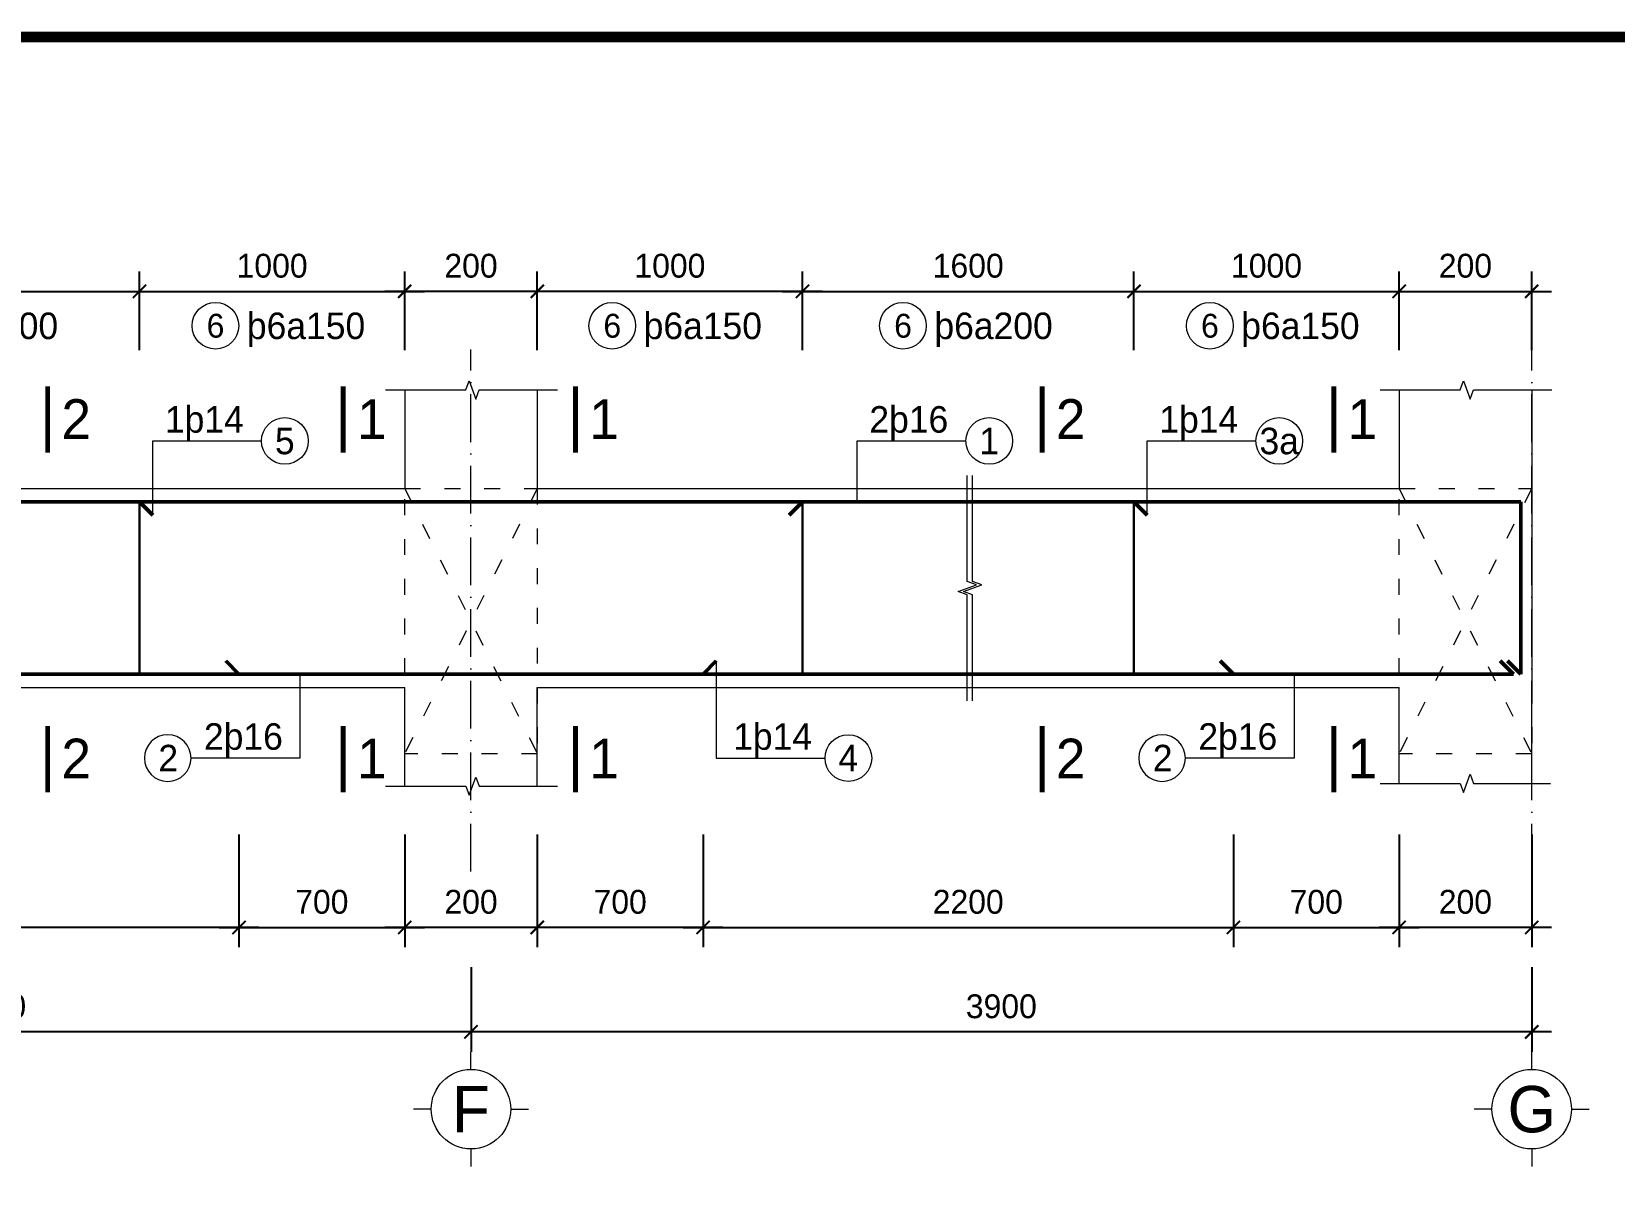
# Model space of a CAD drawing. Header units: inches. Extents: x 566748 to 757280, y 592180 to 740680.
# Drawn here: x 632567 to 644504, y 701318 to 710058 of the extents above; entities that cross this region are included whole.
import ezdxf
from ezdxf.enums import TextEntityAlignment as Align

# ---------------------------------------------------------------- set-up
doc = ezdxf.new("R2010")
doc.units = ezdxf.units.IN
doc.header["$MEASUREMENT"] = 0
doc.linetypes.add('ACAD_ISO03W100', pattern=[30, 12, -18])
doc.linetypes.add('ACAD_ISO10W100', pattern=[18, 12, -3, 0, -3])
doc.layers.add('LAYER7', color=7, linetype='Continuous')
doc.layers.add('TEXT', color=4, linetype='Continuous')
for name, color, linetype, lineweight in [('NET CB', 2, 'Continuous', 20), ('NET GHI CHU', 7, 'Continuous', 13), ('NET KICH THUOC', 9, 'Continuous', 13), ('NET THEP DAI', 3, 'Continuous', 30), ('NET THEP DOC', 1, 'Continuous', 50), ('NET TRUC', 8, 'ACAD_ISO10W100', 9)]:
    doc.layers.add(name, color=color, linetype=linetype, lineweight=lineweight)
doc.styles.add('A2', font='Fonts5.ttf', dxfattribs={"height": 600})
doc.styles.add('HELVE-KT', font='VHELVEN0.TTF')
doc.styles.add('ISO', font='Fonts5.ttf')
doc.styles.add('NHIEN', font='Fonts5.ttf', dxfattribs={"height": 0.2})
doc.styles.add('TEXT', font='Fonts5.ttf')
doc.styles.add('VNIHELVE', font='Fonts5.ttf', dxfattribs={"height": 180})
doc.dimstyles.new('M 1-20', dxfattribs={"dimscale": 100, "dimtxt": 2, "dimasz": 1, "dimexe": 1.5, "dimexo": 3, "dimgap": 1, "dimtad": 1, "dimdec": 0, "dimlfac": 0.2, "dimtxsty": 'VNIHELVE', "dimblk": 'ARCHTICK', "dimcen": 2.5, "dimdle": 1.5, "dimclrd": 256, "dimclre": 256, "dimclrt": 256, "dimadec": 0, "dimazin": 0, "dimtfac": 1, "dimtdec": 0, "dimtix": 1, "dimtmove": 0, "dimatfit": 3, "dimldrblk": 'ARCHTICK', "dimfxl": 7, "dimfxlon": 1, "dimarcsym": 1})

# ---------------------------------------------------------------- blocks, each defined once
blk = doc.blocks.new('_ArchTick')
at = {"color": 0, "linetype": 'ByBlock', "const_width": 0.15}
blk.add_lwpolyline([(-0.5, -0.5), (0.5, 0.5)], dxfattribs=at)
blk = doc.blocks.new('*D31')
at = {"layer": 'Defpoints', "color": 0}
for p in [(628381, 703301), (635881, 703301), (628381, 702513)]:
    blk.add_point(p, dxfattribs=at)
at = {"layer": 'NET KICH THUOC', "lineweight": -2}
for p, q in [((628381, 703001), (628381, 702363)), ((635881, 703001), (635881, 702363)), ((636031, 702513), (628231, 702513))]:
    blk.add_line(p, q, dxfattribs=at)
at = {"layer": 'NET KICH THUOC', "lineweight": -2, "xscale": 100, "yscale": 100, "zscale": 100, "rotation": 180}
blk.add_blockref('_ArchTick', (628381, 702513), dxfattribs=at)
at = {"layer": 'NET KICH THUOC', "lineweight": -2, "xscale": 100, "yscale": 100, "zscale": 100}
blk.add_blockref('_ArchTick', (635881, 702513), dxfattribs=at)
at = {"layer": 'NET KICH THUOC', "insert": (632131, 702705), "char_height": 180, "attachment_point": 5, "style": 'VNIHELVE'}
blk.add_mtext('3x3800', dxfattribs=at)
blk = doc.blocks.new('*D32')
at = {"layer": 'Defpoints', "color": 0}
for p in [(642881, 704388), (643881, 704388), (642881, 703301)]:
    blk.add_point(p, dxfattribs=at)
at = {"layer": 'NET KICH THUOC', "lineweight": -2}
for p, q in [((642881, 704001), (642881, 703151)), ((643881, 704001), (643881, 703151)), ((644031, 703301), (642731, 703301))]:
    blk.add_line(p, q, dxfattribs=at)
at = {"layer": 'NET KICH THUOC', "lineweight": -2, "xscale": 100, "yscale": 100, "zscale": 100, "rotation": 180}
blk.add_blockref('_ArchTick', (642881, 703301), dxfattribs=at)
at = {"layer": 'NET KICH THUOC', "lineweight": -2, "xscale": 100, "yscale": 100, "zscale": 100}
blk.add_blockref('_ArchTick', (643881, 703301), dxfattribs=at)
at = {"layer": 'NET KICH THUOC', "insert": (643381, 703493), "char_height": 180, "attachment_point": 5, "style": 'VNIHELVE'}
blk.add_mtext('200', dxfattribs=at)
blk = doc.blocks.new('TRUC')
at = {"layer": 'NET GHI CHU'}
for p, q in [((-228.0773, -72.5415), (-228.0773, -72.4415)), ((-228.3023, -72.7665), (-228.4023, -72.7665)), ((-227.8523, -72.7665), (-227.7523, -72.7665)), ((-228.0773, -72.9915), (-228.0773, -73.0915))]:
    blk.add_line(p, q, dxfattribs=at)
blk.add_circle((-228.0773, -72.7665), 0.225, dxfattribs=at)
at = {"layer": 'NET GHI CHU', "style": 'HELVE-KT'}
blk.add_attdef('A', text='', height=0.3, dxfattribs=at).set_placement((-228.0773, -72.7665), align=Align.MIDDLE_CENTER)
blk = doc.blocks.new('*D33')
at = {"layer": 'Defpoints', "color": 0}
for p in [(643881, 708099), (642881, 707355), (643881, 707355)]:
    blk.add_point(p, dxfattribs=at)
at = {"layer": 'NET KICH THUOC', "lineweight": -2}
for p, q in [((642881, 707655), (642881, 708249)), ((643881, 707655), (643881, 708249)), ((642731, 708099), (644031, 708099))]:
    blk.add_line(p, q, dxfattribs=at)
at = {"layer": 'NET KICH THUOC', "lineweight": -2, "xscale": 100, "yscale": 100, "zscale": 100, "rotation": 180}
blk.add_blockref('_ArchTick', (642881, 708099), dxfattribs=at)
at = {"layer": 'NET KICH THUOC', "lineweight": -2, "xscale": 100, "yscale": 100, "zscale": 100}
blk.add_blockref('_ArchTick', (643881, 708099), dxfattribs=at)
at = {"layer": 'NET KICH THUOC', "insert": (643381, 708291), "char_height": 180, "attachment_point": 5, "style": 'VNIHELVE'}
blk.add_mtext('200', dxfattribs=at)
blk = doc.blocks.new('*D35')
at = {"layer": 'Defpoints', "color": 0}
for p in [(635381, 704367), (636381, 704367), (635381, 703301)]:
    blk.add_point(p, dxfattribs=at)
at = {"layer": 'NET KICH THUOC', "lineweight": -2}
for p, q in [((635381, 704001), (635381, 703151)), ((636381, 704001), (636381, 703151)), ((636531, 703301), (635231, 703301))]:
    blk.add_line(p, q, dxfattribs=at)
at = {"layer": 'NET KICH THUOC', "lineweight": -2, "xscale": 100, "yscale": 100, "zscale": 100, "rotation": 180}
blk.add_blockref('_ArchTick', (635381, 703301), dxfattribs=at)
at = {"layer": 'NET KICH THUOC', "lineweight": -2, "xscale": 100, "yscale": 100, "zscale": 100}
blk.add_blockref('_ArchTick', (636381, 703301), dxfattribs=at)
at = {"layer": 'NET KICH THUOC', "insert": (635881, 703493), "char_height": 180, "attachment_point": 5, "style": 'VNIHELVE'}
blk.add_mtext('200', dxfattribs=at)
blk = doc.blocks.new('*D36')
at = {"layer": 'Defpoints', "color": 0}
for p in [(635381, 708099), (635381, 707355), (636381, 707355)]:
    blk.add_point(p, dxfattribs=at)
at = {"layer": 'NET KICH THUOC', "lineweight": -2}
for p, q in [((635381, 707655), (635381, 708249)), ((636381, 707655), (636381, 708249)), ((636531, 708099), (635231, 708099))]:
    blk.add_line(p, q, dxfattribs=at)
at = {"layer": 'NET KICH THUOC', "lineweight": -2, "xscale": 100, "yscale": 100, "zscale": 100, "rotation": 180}
blk.add_blockref('_ArchTick', (635381, 708099), dxfattribs=at)
at = {"layer": 'NET KICH THUOC', "lineweight": -2, "xscale": 100, "yscale": 100, "zscale": 100}
blk.add_blockref('_ArchTick', (636381, 708099), dxfattribs=at)
at = {"layer": 'NET KICH THUOC', "insert": (635881, 708291), "char_height": 180, "attachment_point": 5, "style": 'VNIHELVE'}
blk.add_mtext('200', dxfattribs=at)
blk = doc.blocks.new('*D37')
at = {"layer": 'Defpoints', "color": 0}
for p in [(635881, 703301), (643881, 703301), (635881, 702513)]:
    blk.add_point(p, dxfattribs=at)
at = {"layer": 'NET KICH THUOC', "lineweight": -2}
for p, q in [((635881, 703001), (635881, 702363)), ((643881, 703001), (643881, 702363)), ((644031, 702513), (635731, 702513))]:
    blk.add_line(p, q, dxfattribs=at)
at = {"layer": 'NET KICH THUOC', "lineweight": -2, "xscale": 100, "yscale": 100, "zscale": 100, "rotation": 180}
blk.add_blockref('_ArchTick', (635881, 702513), dxfattribs=at)
at = {"layer": 'NET KICH THUOC', "lineweight": -2, "xscale": 100, "yscale": 100, "zscale": 100}
blk.add_blockref('_ArchTick', (643881, 702513), dxfattribs=at)
at = {"layer": 'NET KICH THUOC', "insert": (639881, 702705), "char_height": 180, "attachment_point": 5, "style": 'VNIHELVE'}
blk.add_mtext('3900', dxfattribs=at)
blk = doc.blocks.new('DS THEP')
blk.add_circle((220, 0), 220)
at = {"style": 'A2'}
blk.add_attdef('ENTER', text='', height=250, dxfattribs=at).set_placement((220, 0), align=Align.MIDDLE_CENTER)
blk = doc.blocks.new('*D39')
at = {"layer": 'Defpoints', "color": 0}
for p in [(636381, 708099), (636381, 707355), (638381, 707355)]:
    blk.add_point(p, dxfattribs=at)
at = {"layer": 'NET KICH THUOC', "lineweight": -2}
for p, q in [((636381, 707655), (636381, 708249)), ((638381, 707655), (638381, 708249)), ((638531, 708099), (636231, 708099))]:
    blk.add_line(p, q, dxfattribs=at)
at = {"layer": 'NET KICH THUOC', "lineweight": -2, "xscale": 100, "yscale": 100, "zscale": 100, "rotation": 180}
blk.add_blockref('_ArchTick', (636381, 708099), dxfattribs=at)
at = {"layer": 'NET KICH THUOC', "lineweight": -2, "xscale": 100, "yscale": 100, "zscale": 100}
blk.add_blockref('_ArchTick', (638381, 708099), dxfattribs=at)
at = {"layer": 'NET KICH THUOC', "insert": (637381, 708291), "char_height": 180, "attachment_point": 5, "style": 'VNIHELVE'}
blk.add_mtext('1000', dxfattribs=at)
blk = doc.blocks.new('*D40')
at = {"layer": 'Defpoints', "color": 0}
for p in [(642881, 708099), (640881, 707355), (642881, 707355)]:
    blk.add_point(p, dxfattribs=at)
at = {"layer": 'NET KICH THUOC', "lineweight": -2}
for p, q in [((640881, 707655), (640881, 708249)), ((642881, 707655), (642881, 708249)), ((640731, 708099), (643031, 708099))]:
    blk.add_line(p, q, dxfattribs=at)
at = {"layer": 'NET KICH THUOC', "lineweight": -2, "xscale": 100, "yscale": 100, "zscale": 100, "rotation": 180}
blk.add_blockref('_ArchTick', (640881, 708099), dxfattribs=at)
at = {"layer": 'NET KICH THUOC', "lineweight": -2, "xscale": 100, "yscale": 100, "zscale": 100}
blk.add_blockref('_ArchTick', (642881, 708099), dxfattribs=at)
at = {"layer": 'NET KICH THUOC', "insert": (641881, 708291), "char_height": 180, "attachment_point": 5, "style": 'VNIHELVE'}
blk.add_mtext('1000', dxfattribs=at)
blk = doc.blocks.new('*D41')
at = {"layer": 'Defpoints', "color": 0}
for p in [(640881, 708099), (638381, 707355), (640881, 707355)]:
    blk.add_point(p, dxfattribs=at)
at = {"layer": 'NET KICH THUOC', "lineweight": -2}
for p, q in [((638381, 707655), (638381, 708249)), ((640881, 707655), (640881, 708249)), ((638231, 708099), (641031, 708099))]:
    blk.add_line(p, q, dxfattribs=at)
at = {"layer": 'NET KICH THUOC', "lineweight": -2, "xscale": 100, "yscale": 100, "zscale": 100, "rotation": 180}
blk.add_blockref('_ArchTick', (638381, 708099), dxfattribs=at)
at = {"layer": 'NET KICH THUOC', "lineweight": -2, "xscale": 100, "yscale": 100, "zscale": 100}
blk.add_blockref('_ArchTick', (640881, 708099), dxfattribs=at)
at = {"layer": 'NET KICH THUOC', "insert": (639631, 708291), "char_height": 180, "attachment_point": 5, "style": 'VNIHELVE'}
blk.add_mtext('1600', dxfattribs=at)
blk = doc.blocks.new('*D43')
at = {"layer": 'Defpoints', "color": 0}
for p in [(635381, 708099), (633381, 707355), (635381, 707355)]:
    blk.add_point(p, dxfattribs=at)
at = {"layer": 'NET KICH THUOC', "lineweight": -2}
for p, q in [((633381, 707655), (633381, 708249)), ((635381, 707655), (635381, 708249)), ((633231, 708099), (635531, 708099))]:
    blk.add_line(p, q, dxfattribs=at)
at = {"layer": 'NET KICH THUOC', "lineweight": -2, "xscale": 100, "yscale": 100, "zscale": 100, "rotation": 180}
blk.add_blockref('_ArchTick', (633381, 708099), dxfattribs=at)
at = {"layer": 'NET KICH THUOC', "lineweight": -2, "xscale": 100, "yscale": 100, "zscale": 100}
blk.add_blockref('_ArchTick', (635381, 708099), dxfattribs=at)
at = {"layer": 'NET KICH THUOC', "insert": (634381, 708291), "char_height": 180, "attachment_point": 5, "style": 'VNIHELVE'}
blk.add_mtext('1000', dxfattribs=at)
blk = doc.blocks.new('*D44')
at = {"layer": 'Defpoints', "color": 0}
for p in [(633381, 708099), (630881, 707355), (633381, 707355)]:
    blk.add_point(p, dxfattribs=at)
at = {"layer": 'NET KICH THUOC', "lineweight": -2}
for p, q in [((630881, 707655), (630881, 708249)), ((633381, 707655), (633381, 708249)), ((630731, 708099), (633531, 708099))]:
    blk.add_line(p, q, dxfattribs=at)
at = {"layer": 'NET KICH THUOC', "lineweight": -2, "xscale": 100, "yscale": 100, "zscale": 100, "rotation": 180}
blk.add_blockref('_ArchTick', (630881, 708099), dxfattribs=at)
at = {"layer": 'NET KICH THUOC', "lineweight": -2, "xscale": 100, "yscale": 100, "zscale": 100}
blk.add_blockref('_ArchTick', (633381, 708099), dxfattribs=at)
at = {"layer": 'NET KICH THUOC', "insert": (632131, 708291), "char_height": 180, "attachment_point": 5, "style": 'VNIHELVE'}
blk.add_mtext('1600', dxfattribs=at)
blk = doc.blocks.new('MCD')
at = {"layer": 'NET GHI CHU'}
blk.add_lwpolyline([(0, 667, 50, 50, 0), (0, 0, 0, 0, 0)], format="xyseb", dxfattribs=at)
at = {"layer": 'TEXT', "linetype": 'ACAD_ISO03W100', "style": 'TEXT'}
blk.add_attdef('MCD', (139, 128), '', height=400, dxfattribs=at)
blk = doc.blocks.new('*D58')
at = {"layer": 'Defpoints', "color": 0}
for p in [(634131, 705211), (635381, 704001), (635381, 703301)]:
    blk.add_point(p, dxfattribs=at)
at = {"layer": 'NET KICH THUOC', "lineweight": -2}
for p, q in [((634131, 704001), (634131, 703151)), ((635381, 703701), (635381, 703151)), ((633981, 703301), (635531, 703301))]:
    blk.add_line(p, q, dxfattribs=at)
at = {"layer": 'NET KICH THUOC', "lineweight": -2, "xscale": 100, "yscale": 100, "zscale": 100, "rotation": 180}
blk.add_blockref('_ArchTick', (634131, 703301), dxfattribs=at)
at = {"layer": 'NET KICH THUOC', "lineweight": -2, "xscale": 100, "yscale": 100, "zscale": 100}
blk.add_blockref('_ArchTick', (635381, 703301), dxfattribs=at)
at = {"layer": 'NET KICH THUOC', "insert": (634756, 703493), "char_height": 180, "attachment_point": 5, "style": 'VNIHELVE'}
blk.add_mtext('700', dxfattribs=at)
blk = doc.blocks.new('*D59')
at = {"layer": 'Defpoints', "color": 0}
for p in [(634131, 705211), (630131, 704001), (630131, 703301)]:
    blk.add_point(p, dxfattribs=at)
at = {"layer": 'NET KICH THUOC', "lineweight": -2}
for p, q in [((634131, 704001), (634131, 703151)), ((630131, 703701), (630131, 703151)), ((634281, 703301), (629981, 703301))]:
    blk.add_line(p, q, dxfattribs=at)
at = {"layer": 'NET KICH THUOC', "lineweight": -2, "xscale": 100, "yscale": 100, "zscale": 100, "rotation": 180}
blk.add_blockref('_ArchTick', (630131, 703301), dxfattribs=at)
at = {"layer": 'NET KICH THUOC', "lineweight": -2, "xscale": 100, "yscale": 100, "zscale": 100}
blk.add_blockref('_ArchTick', (634131, 703301), dxfattribs=at)
at = {"layer": 'NET KICH THUOC', "insert": (632131, 703493), "char_height": 180, "attachment_point": 5, "style": 'VNIHELVE'}
blk.add_mtext('2200', dxfattribs=at)
blk = doc.blocks.new('*D60')
at = {"layer": 'Defpoints', "color": 0}
for p in [(641631, 705211), (642881, 704001), (642881, 703301)]:
    blk.add_point(p, dxfattribs=at)
at = {"layer": 'NET KICH THUOC', "lineweight": -2}
for p, q in [((641631, 704001), (641631, 703151)), ((642881, 703701), (642881, 703151)), ((641481, 703301), (643031, 703301))]:
    blk.add_line(p, q, dxfattribs=at)
at = {"layer": 'NET KICH THUOC', "lineweight": -2, "xscale": 100, "yscale": 100, "zscale": 100, "rotation": 180}
blk.add_blockref('_ArchTick', (641631, 703301), dxfattribs=at)
at = {"layer": 'NET KICH THUOC', "lineweight": -2, "xscale": 100, "yscale": 100, "zscale": 100}
blk.add_blockref('_ArchTick', (642881, 703301), dxfattribs=at)
at = {"layer": 'NET KICH THUOC', "insert": (642256, 703493), "char_height": 180, "attachment_point": 5, "style": 'VNIHELVE'}
blk.add_mtext('700', dxfattribs=at)
blk = doc.blocks.new('*D61')
at = {"layer": 'Defpoints', "color": 0}
for p in [(637631, 705211), (636381, 704001), (636381, 703301)]:
    blk.add_point(p, dxfattribs=at)
at = {"layer": 'NET KICH THUOC', "lineweight": -2}
for p, q in [((637631, 704001), (637631, 703151)), ((636381, 703701), (636381, 703151)), ((637781, 703301), (636231, 703301))]:
    blk.add_line(p, q, dxfattribs=at)
at = {"layer": 'NET KICH THUOC', "lineweight": -2, "xscale": 100, "yscale": 100, "zscale": 100, "rotation": 180}
blk.add_blockref('_ArchTick', (636381, 703301), dxfattribs=at)
at = {"layer": 'NET KICH THUOC', "lineweight": -2, "xscale": 100, "yscale": 100, "zscale": 100}
blk.add_blockref('_ArchTick', (637631, 703301), dxfattribs=at)
at = {"layer": 'NET KICH THUOC', "insert": (637006, 703493), "char_height": 180, "attachment_point": 5, "style": 'VNIHELVE'}
blk.add_mtext('700', dxfattribs=at)
blk = doc.blocks.new('*D62')
at = {"layer": 'Defpoints', "color": 0}
for p in [(637631, 705211), (641631, 704001), (641631, 703301)]:
    blk.add_point(p, dxfattribs=at)
at = {"layer": 'NET KICH THUOC', "lineweight": -2}
for p, q in [((637631, 704001), (637631, 703151)), ((641631, 703701), (641631, 703151)), ((637481, 703301), (641781, 703301))]:
    blk.add_line(p, q, dxfattribs=at)
at = {"layer": 'NET KICH THUOC', "lineweight": -2, "xscale": 100, "yscale": 100, "zscale": 100, "rotation": 180}
blk.add_blockref('_ArchTick', (637631, 703301), dxfattribs=at)
at = {"layer": 'NET KICH THUOC', "lineweight": -2, "xscale": 100, "yscale": 100, "zscale": 100}
blk.add_blockref('_ArchTick', (641631, 703301), dxfattribs=at)
at = {"layer": 'NET KICH THUOC', "insert": (639631, 703493), "char_height": 180, "attachment_point": 5, "style": 'VNIHELVE'}
blk.add_mtext('2200', dxfattribs=at)

msp = doc.modelspace()

# ---------------------------------------------------------------- linework, layer by layer
at = {"layer": 'LAYER7', "linetype": 'Continuous', "const_width": 80}
msp.add_lwpolyline([(649748.3, 710017.8), (610548.3, 710017.8), (610548.3, 682242.9), (649748.3, 682242.9)], close=True, dxfattribs=at)
at = {"layer": 'NET CB', "ltscale": 800}
for points in [[(635380.9, 707354.8), (635380.9, 706610.8)], [(636380.9, 707354.8), (636380.9, 706610.8)], [(642880.9, 707354.8), (642880.9, 706610.8)], [(643880.9, 707354.8), (643880.9, 706610.8)], [(628880.9, 706610.8), (635380.9, 706610.8)], [(636380.9, 706610.8), (642880.9, 706610.8)], [(643880.9, 706610.8), (643880.9, 705110.8), (643880.9, 705110.8)], [(628880.9, 705110.8), (635380.9, 705110.8)], [(635380.9, 704366.8), (635380.9, 705110.8)], [(636380.9, 705110.8), (642880.9, 705110.8)], [(636380.9, 704366.8), (636380.9, 705110.8)], [(642880.9, 704387.8), (642880.9, 705110.8)], [(643880.9, 704387.8), (643880.9, 705110.8), (643880.9, 705110.8)]]:
    msp.add_lwpolyline(points, dxfattribs=at)
at = {"layer": 'NET GHI CHU'}
for points in [[(635237, 707354.8), (635841.6, 707354.8), (635866.6, 707423.5), (635916.6, 707286.1), (635941.6, 707354.8), (636532.9, 707354.8)], [(642737, 707354.8), (643341.6, 707354.8), (643366.6, 707423.5), (643416.6, 707286.1), (643441.6, 707354.8), (644032.9, 707354.8)], [(635237, 704366.8), (635841.6, 704366.8), (635866.6, 704298.1), (635916.6, 704435.4), (635941.6, 704366.8), (636532.9, 704366.8)], [(642737, 704387.8), (643341.6, 704387.8), (643366.6, 704319.1), (643416.6, 704456.4), (643441.6, 704387.8), (644023.8, 704387.8)]]:
    msp.add_lwpolyline(points, dxfattribs=at)
at = {"layer": 'NET GHI CHU', "color": 7}
for points in [[(633480.9, 706410.8), (633480.9, 706970.3), (634300.9, 706970.3)], [(638793.9, 706510.8), (638793.9, 706970.3), (639614, 706970.3)], [(640980.9, 706410.8), (640980.9, 706970.3), (641800.9, 706970.3)], [(637730.9, 705310.8), (637730.9, 704578.3), (638550.9, 704578.3)], [(634589.4, 705210.8), (634589.4, 704578.3), (633769.3, 704578.3)], [(642089.4, 705210.8), (642089.4, 704578.3), (641269.3, 704578.3)]]:
    msp.add_lwpolyline(points, dxfattribs=at)
at = {"layer": 'NET GHI CHU', "linetype": 'Continuous'}
for points in [[(639623.9, 705010.8), (639623.9, 705810.8), (639555.2, 705835.8), (639692.5, 705885.8), (639623.9, 705910.8), (639623.9, 706710.8)], [(639663.9, 705010.8), (639663.9, 705810.8), (639595.2, 705835.8), (639732.5, 705885.8), (639663.9, 705910.8), (639663.9, 706710.8)]]:
    msp.add_lwpolyline(points, dxfattribs=at)
at = {"layer": 'NET GHI CHU', "linetype": 'ACAD_ISO03W100', "ltscale": 10}
for points in [[(636380.9, 704610.8), (635380.9, 704610.8), (635380.9, 706610.8), (636380.9, 706610.8)], [(643880.9, 704610.8), (642880.9, 704610.8), (642880.9, 706610.8), (643880.9, 706610.8)]]:
    msp.add_lwpolyline(points, close=True, dxfattribs=at)
for points in [[(635380.9, 706610.8), (636380.9, 704610.8)], [(636380.9, 706610.8), (635380.9, 704610.8)], [(642880.9, 706610.8), (643880.9, 704610.8)], [(643880.9, 706610.8), (642880.9, 704610.8)]]:
    msp.add_lwpolyline(points, dxfattribs=at)
at = {"layer": 'NET THEP DAI'}
for p, q in [((633380.9, 705210.8), (633380.9, 706510.8)), ((638380.9, 705210.8), (638380.9, 706510.8)), ((640880.9, 705210.8), (640880.9, 706510.8))]:
    msp.add_line(p, q, dxfattribs=at)
at = {"layer": 'NET THEP DOC'}
for p, q in [((643798.6, 705210.8), (643798.6, 706510.8)), ((643742.9, 705210.8), (613019.4, 705210.8))]:
    msp.add_line(p, q, dxfattribs=at)
for points in [[(643798.6, 706510.8), (612963.2, 706510.8)], [(633480.9, 706410.8), (633380.9, 706510.8)], [(638280.9, 706410.8), (638380.9, 706510.8)], [(640980.9, 706410.8), (640880.9, 706510.8)], [(634130.9, 705210.8), (634030.9, 705310.8)], [(637630.9, 705210.8), (637730.9, 705310.8)], [(641630.9, 705210.8), (641530.9, 705310.8)], [(643742.9, 705210.8), (643642.9, 705310.8)], [(643798.6, 705210.8), (643698.6, 705310.8)]]:
    msp.add_lwpolyline(points, dxfattribs=at)
at = {"layer": 'NET TRUC', "linetype": 'ACAD_ISO10W100', "ltscale": 30}
for points in [[(635880.9, 703721.6), (635880.9, 707659.9)], [(643880.9, 703721.6), (643880.9, 707659.9)]]:
    msp.add_lwpolyline(points, dxfattribs=at)

# ---------------------------------------------------------------- block references
at = {"layer": 'NET GHI CHU', "color": 7}
ref = msp.add_blockref('DS THEP', (633777.5, 707839.5), dxfattribs=dict(at, xscale=0.8000000000465661, yscale=0.8000000000465661, zscale=0.8000000000465661))
ref.add_attrib('ENTER', '6', dxfattribs={"layer": '0', "height": 180, "style": 'ISO'}).set_placement((633954.1, 707839.5), align=Align.MIDDLE_CENTER)
ref = msp.add_blockref('DS THEP', (636770, 707839.5), dxfattribs=dict(at, xscale=0.8000000000465661, yscale=0.8000000000465661, zscale=0.8000000000465661))
ref.add_attrib('ENTER', '6', dxfattribs={"layer": '0', "height": 180, "style": 'ISO'}).set_placement((636946.6, 707839.5), align=Align.MIDDLE_CENTER)
ref = msp.add_blockref('DS THEP', (638963, 707839.5), dxfattribs=dict(at, xscale=0.8000000000465661, yscale=0.8000000000465661, zscale=0.8000000000465661))
ref.add_attrib('ENTER', '6', dxfattribs={"layer": '0', "height": 180, "style": 'ISO'}).set_placement((639139.6, 707839.5), align=Align.MIDDLE_CENTER)
ref = msp.add_blockref('DS THEP', (641277.5, 707839.5), dxfattribs=dict(at, xscale=0.8000000000465661, yscale=0.8000000000465661, zscale=0.8000000000465661))
ref.add_attrib('ENTER', '6', dxfattribs={"layer": '0', "height": 180, "style": 'ISO'}).set_placement((641454.1, 707839.5), align=Align.MIDDLE_CENTER)
ref = msp.add_blockref('DS THEP', (634300.9, 706970.3), dxfattribs=dict(at, xscale=0.8000000000465661, yscale=0.8000000000465661, zscale=0.8000000000465661))
ref.add_attrib('ENTER', '5', dxfattribs={"layer": '0', "height": 200, "style": 'ISO'}).set_placement((634476.6, 706970.3), align=Align.MIDDLE_CENTER)
ref = msp.add_blockref('DS THEP', (639614, 706970.3), dxfattribs=dict(at, xscale=0.8000000000465661, yscale=0.8000000000465661, zscale=0.8000000000465661))
ref.add_attrib('ENTER', '1', dxfattribs={"layer": '0', "height": 200, "style": 'ISO'}).set_placement((639789.7, 706970.3), align=Align.MIDDLE_CENTER)
ref = msp.add_blockref('DS THEP', (641800.9, 706970.3), dxfattribs=dict(at, xscale=0.8000000000465661, yscale=0.8000000000465661, zscale=0.8000000000465661))
ref.add_attrib('ENTER', '3a', dxfattribs={"layer": '0', "height": 200, "style": 'ISO'}).set_placement((641976.6, 706970.3), align=Align.MIDDLE_CENTER)
ref = msp.add_blockref('DS THEP', (633769.3, 704578.3), dxfattribs=dict(at, xscale=-0.8000000000465661, yscale=0.8000000000465661, zscale=0.8000000000465661))
ref.add_attrib('ENTER', '2', dxfattribs={"layer": '0', "height": 200, "style": 'ISO'}).set_placement((633597.4, 704578.3), align=Align.MIDDLE_CENTER)
ref = msp.add_blockref('DS THEP', (638550.9, 704578.3), dxfattribs=dict(at, xscale=0.8000000000465661, yscale=0.8000000000465661, zscale=0.8000000000465661))
ref.add_attrib('ENTER', '4', dxfattribs={"layer": '0', "height": 200, "style": 'ISO'}).set_placement((638726.6, 704578.3), align=Align.MIDDLE_CENTER)
ref = msp.add_blockref('DS THEP', (641269.3, 704578.3), dxfattribs=dict(at, xscale=-0.8000000000465661, yscale=0.8000000000465661, zscale=0.8000000000465661))
ref.add_attrib('ENTER', '2', dxfattribs={"layer": '0', "height": 200, "style": 'ISO'}).set_placement((641097.4, 704578.3), align=Align.MIDDLE_CENTER)
at = {"layer": 'TEXT'}
ref = msp.add_blockref('MCD', (632688, 707381.7), dxfattribs=dict(at, xscale=-0.75, yscale=0.75, zscale=0.75, rotation=180))
ref.add_attrib('MCD', '2', (632792, 706985.4), dxfattribs={"linetype": 'ACAD_ISO03W100', "height": 300, "style": 'VNIHELVE'})
ref = msp.add_blockref('MCD', (634917.5, 707381.7), dxfattribs=dict(at, xscale=-0.75, yscale=0.75, zscale=0.75, rotation=180))
ref.add_attrib('MCD', '1', (635021.5, 706985.4), dxfattribs={"linetype": 'ACAD_ISO03W100', "height": 300, "style": 'VNIHELVE'})
ref = msp.add_blockref('MCD', (636669.5, 707381.7), dxfattribs=dict(at, xscale=-0.75, yscale=0.75, zscale=0.75, rotation=180))
ref.add_attrib('MCD', '1', (636773.5, 706985.4), dxfattribs={"linetype": 'ACAD_ISO03W100', "height": 300, "style": 'VNIHELVE'})
ref = msp.add_blockref('MCD', (640188, 707381.7), dxfattribs=dict(at, xscale=-0.75, yscale=0.75, zscale=0.75, rotation=180))
ref.add_attrib('MCD', '2', (640292, 706985.4), dxfattribs={"linetype": 'ACAD_ISO03W100', "height": 300, "style": 'VNIHELVE'})
ref = msp.add_blockref('MCD', (642388.5, 707381.7), dxfattribs=dict(at, xscale=-0.75, yscale=0.75, zscale=0.75, rotation=180))
ref.add_attrib('MCD', '1', (642492.5, 706985.4), dxfattribs={"linetype": 'ACAD_ISO03W100', "height": 300, "style": 'VNIHELVE'})
ref = msp.add_blockref('MCD', (632688, 704821.2), dxfattribs=dict(at, xscale=-0.75, yscale=0.75, zscale=0.75, rotation=180))
ref.add_attrib('MCD', '2', (632792, 704424.9), dxfattribs={"linetype": 'ACAD_ISO03W100', "height": 300, "style": 'VNIHELVE'})
ref = msp.add_blockref('MCD', (634917.5, 704821.2), dxfattribs=dict(at, xscale=-0.75, yscale=0.75, zscale=0.75, rotation=180))
ref.add_attrib('MCD', '1', (635021.5, 704424.9), dxfattribs={"linetype": 'ACAD_ISO03W100', "height": 300, "style": 'VNIHELVE'})
ref = msp.add_blockref('MCD', (636669.5, 704821.2), dxfattribs=dict(at, xscale=-0.75, yscale=0.75, zscale=0.75, rotation=180))
ref.add_attrib('MCD', '1', (636773.5, 704424.9), dxfattribs={"linetype": 'ACAD_ISO03W100', "height": 300, "style": 'VNIHELVE'})
ref = msp.add_blockref('MCD', (640188, 704821.2), dxfattribs=dict(at, xscale=-0.75, yscale=0.75, zscale=0.75, rotation=180))
ref.add_attrib('MCD', '2', (640292, 704424.9), dxfattribs={"linetype": 'ACAD_ISO03W100', "height": 300, "style": 'VNIHELVE'})
ref = msp.add_blockref('MCD', (642388.5, 704821.2), dxfattribs=dict(at, xscale=-0.75, yscale=0.75, zscale=0.75, rotation=180))
ref.add_attrib('MCD', '1', (642492.5, 704424.9), dxfattribs={"linetype": 'ACAD_ISO03W100', "height": 300, "style": 'VNIHELVE'})
at = {"layer": 'TEXT', "linetype": 'Continuous', "ltscale": 0.08}
ref = msp.add_blockref('TRUC', (939983.9, 798952.2), dxfattribs=dict(at, xscale=1333.33333337307, yscale=1333.333333343267, zscale=1333.333333333333))
ref.add_attrib('A', 'F', dxfattribs={"layer": '0', "height": 350, "style": 'NHIEN'}).set_placement((635880.9, 701930.1), align=Align.MIDDLE_CENTER)
ref = msp.add_blockref('TRUC', (947983.9, 798952.2), dxfattribs=dict(at, xscale=1333.33333337307, yscale=1333.333333343267, zscale=1333.333333333333))
ref.add_attrib('A', 'G', dxfattribs={"layer": '0', "height": 350, "style": 'NHIEN'}).set_placement((643880.9, 701930.1), align=Align.MIDDLE_CENTER)

# ---------------------------------------------------------------- texts
at = {"layer": 'TEXT', "char_height": 200, "width": 866.506, "style": 'VNIHELVE'}
for s, insert, attachment_point in [('þ6a200', (631874.6, 707938.8), 1), ('þ6a150', (634190.6, 707938.8), 1), ('þ6a150', (637183.1, 707938.8), 1), ('þ6a200', (639376.1, 707938.8), 1), ('þ6a150', (641690.6, 707938.8), 1), ('1þ14', (634167.3, 707233), 3), ('2þ16', (639480.4, 707233), 3), ('1þ14', (641667.3, 707233), 3), ('2þ16', (633866.9, 704841.1), 1), ('1þ14', (638453.3, 704841.1), 3), ('2þ16', (641366.9, 704841.1), 1)]:
    msp.add_mtext(s, dxfattribs=dict(at, insert=insert, attachment_point=attachment_point))

# ---------------------------------------------------------------- dimensions: what is measured, and where the dimension line sits
at = {"layer": 'NET KICH THUOC'}
for base, p1, p2, text, picture, middle in [((633380.9, 708099.1), (630880.9, 707354.8), (633380.9, 707354.8), '1600', '*D44', (632130.9, 708291.1)), ((635380.9, 708099.1), (633380.9, 707354.8), (635380.9, 707354.8), '1000', '*D43', (634380.9, 708291.1)), ((640880.9, 708099.1), (638380.9, 707354.8), (640880.9, 707354.8), '1600', '*D41', (639630.9, 708291.1)), ((642880.9, 708099.1), (640880.9, 707354.8), (642880.9, 707354.8), '1000', '*D40', (641880.9, 708291.1)), ((635380.9, 703301.4), (634130.9, 705210.8), (635380.9, 704001.4), '700', '*D58', (634755.9, 703493.3)), ((641630.9, 703301.4), (637630.9, 705210.8), (641630.9, 704001.4), '2200', '*D62', (639630.9, 703493.3)), ((642880.9, 703301.4), (641630.9, 705210.8), (642880.9, 704001.4), '700', '*D60', (642255.9, 703493.3))]:
    dim = msp.add_linear_dim(base=base, p1=p1, p2=p2, text=text, dimstyle='M 1-20', dxfattribs=at)
    dim.commit()
    dim.dimension.update_dxf_attribs({"geometry": picture, "text_midpoint": middle})
for base, p1, p2, text, picture, middle in [((635380.9, 708099.1), (636380.9, 707354.8), (635380.9, 707354.8), '200', '*D36', (635880.9, 708291.1)), ((636380.9, 708099.1), (638380.9, 707354.8), (636380.9, 707354.8), '1000', '*D39', (637380.9, 708291.1)), ((630130.9, 703301.4), (634130.9, 705210.8), (630130.9, 704001.4), '2200', '*D59', (632130.9, 703493.3)), ((636380.9, 703301.4), (637630.9, 705210.8), (636380.9, 704001.4), '700', '*D61', (637005.9, 703493.3)), ((628380.9, 702513.5), (635880.9, 703301.4), (628380.9, 703301.4), '3x3800', '*D31', (632130.9, 702705.4)), ((635880.9, 702513.5), (643880.9, 703301.4), (635880.9, 703301.4), '3900', '*D37', (639880.9, 702705.4))]:
    dim = msp.add_linear_dim(base=base, p1=p1, p2=p2, angle=180, text=text, dimstyle='M 1-20', dxfattribs=at)
    dim.commit()
    dim.dimension.update_dxf_attribs({"geometry": picture, "text_midpoint": middle})
dim = msp.add_aligned_dim(p1=(642880.9, 707354.8), p2=(643880.9, 707354.8), distance=744.3, dimstyle='M 1-20', dxfattribs=at)
dim.commit()
dim.dimension.update_dxf_attribs({"geometry": '*D33', "text_midpoint": (643380.9, 708291.1)})
for base, p1, p2, picture, middle in [((635380.9, 703301.4), (636380.9, 704366.8), (635380.9, 704366.8), '*D35', (635880.9, 703493.3)), ((642880.9, 703301.4), (643880.9, 704387.8), (642880.9, 704387.8), '*D32', (643380.9, 703493.3))]:
    dim = msp.add_linear_dim(base=base, p1=p1, p2=p2, angle=180, dimstyle='M 1-20', dxfattribs=at)
    dim.commit()
    dim.dimension.update_dxf_attribs({"geometry": picture, "text_midpoint": middle})

doc.saveas('drawing.dxf')
